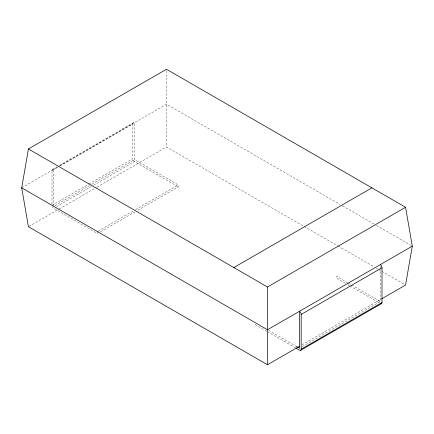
<?xml version="1.0" encoding="UTF-8"?>
<svg xmlns="http://www.w3.org/2000/svg" width="434" height="434" viewBox="0 0 434 434"><rect width="100%" height="100%" fill="white"/><g stroke="black" fill="none" stroke-linecap="round" stroke-linejoin="round"><path stroke-width="0.33" stroke-dasharray="2.17 1.63" d="M52.487 169.396L57.174 166.689M59.512 165.338L133.303 122.741M21.7 187.841L58.959 166.325M59.545 165.989L166.493 104.247L340.142 204.501M52.004 204.002L52.004 170.578L57.863 167.198M60.201 165.842L132.82 123.918A2.685 1.552 60 0 1 134.502 122.713L134.502 159.652L178.276 184.922L178.276 186.87L137.285 210.533M52.004 205.336L88.314 184.374M88.899 184.038L132.82 158.681L132.82 123.918M54.858 205.635L89.409 185.687M91.753 184.331L134.502 159.652M56.615 206.562L91.167 186.615M93.511 185.264L134.502 161.594L178.276 186.87M29.018 226.385L58.812 209.183M59.398 208.846L96.294 187.542M96.88 187.206L166.493 147.012L303.61 226.179M98.046 231.241L133.184 210.957M135.527 209.606L178.276 184.922M100.39 231.832L134.941 211.884M301.988 344.846L381.03 299.205M302.427 346.533L380.309 301.565L380.309 269.33M342.486 205.857L374.168 224.145M376.517 225.501L411.128 245.481M304.196 226.515L337.592 245.801M338.178 246.138L373.924 266.774M376.267 268.125L378.025 269.14M378.611 269.481L404.982 284.704M347.629 282.697L336.534 276.295L336.534 278.237L345.323 283.31M348.209 283.033L351.128 284.72M351.714 285.057L380.309 301.565M347.661 284.661L349.419 285.675M350.005 286.017L379.191 302.861M268.565 330.366L295.413 345.865M266.85 331.321L255.724 324.898L255.724 322.95M267.436 331.657L295.543 347.889M380.309 266.644L380.309 268.657M166.493 70.596L166.493 147.012M97.466 231.582L97.466 233.525L53.691 208.255A2.382 1.373 60 0 1 52.351 206.72M53.691 206.307L53.691 169.368A2.685 1.552 60 0 0 52.004 170.578M134.502 161.594A2.382 1.373 60 0 1 132.82 158.681"/><path stroke-width="0.65" d="M299.644 346.196L267.507 364.75L28.432 226.722L21.7 187.841L28.432 148.96L166.493 69.25L405.568 207.278L412.3 246.159L405.568 285.04L381.616 298.869M233.834 267.545L371.895 187.841M28.432 148.96L267.507 286.988L405.568 207.278M412.3 246.159L267.507 329.753L21.7 187.841M296.129 348.225L299.498 350.167A2.382 1.373 60 0 0 301.18 349.196L301.18 314.438L381.996 267.778A2.685 1.552 60 0 0 380.309 264.632M301.18 349.196L381.996 302.541L381.996 267.778M300.686 350.287L381.502 303.626M295.993 346.202L299.498 348.225L299.498 311.286A2.685 1.552 60 0 1 301.18 314.438M267.507 286.988L267.507 364.75M381.996 302.541A2.382 1.373 60 0 1 380.531 303.621"/></g></svg>
